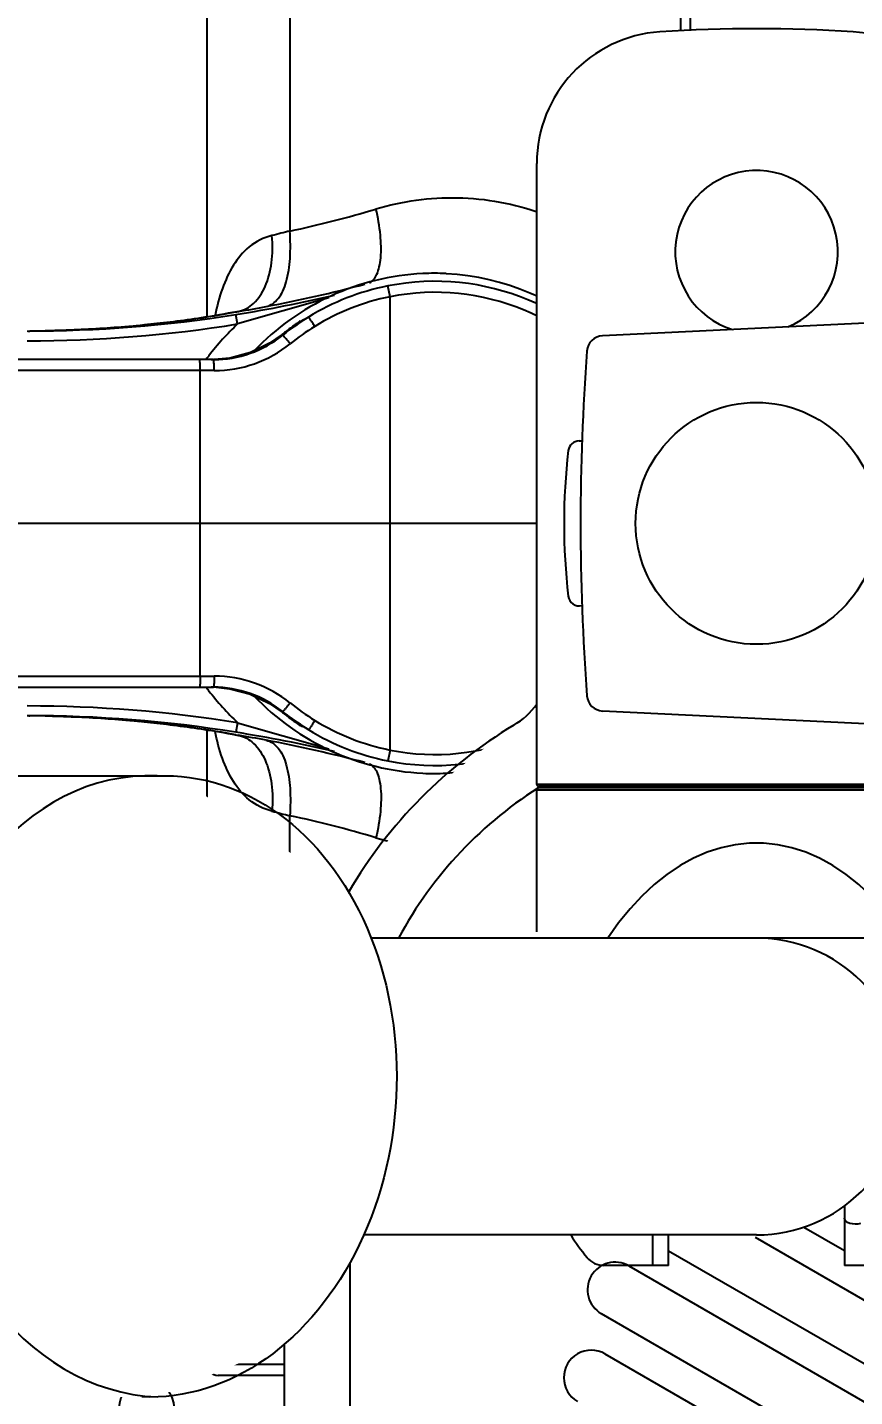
# Model space of a CAD drawing. Header units: millimetres. Extents: x 0 to 1390178, y 0 to 110113.
# Drawn here: x 720156.2 to 720231.5, y 41651.3 to 41775.8 of the extents above; entities that cross this region are included whole.
import ezdxf
from ezdxf.enums import TextEntityAlignment as Align
from ezdxf.xclip import XClip

# ---------------------------------------------------------------- set-up
doc = ezdxf.new("R2018")
doc.units = ezdxf.units.MM
doc.header["$LTSCALE"] = 100
doc.header["$XCLIPFRAME"] = 0
doc.linetypes.add('X - 단위세대 확장형$0$CENTER', pattern=[65, 60, -2, 1, -2])
doc.linetypes.add('X - 단위세대 확장형$0$X-25$0$HIDDEN2', pattern=[4.7625, 3.175, -1.5875])
for name, color, linetype in [('SYM', 7, 'Continuous'), ('X - SHEET$0$AA-BORD-TEXT', 3, 'Continuous'), ('X - 단위세대 확장형$0$0 TILE LINE & HATCH', 8, 'Continuous'), ('X - 단위세대 확장형$0$CENTER', 2, 'X - 단위세대 확장형$0$CENTER'), ('X - 단위세대 확장형$0$DIM', 7, 'Continuous'), ('X - 단위세대 확장형$0$X-25$0$AA-XXXX-PAT1', 9, 'Continuous'), ('X - 단위세대 확장형$0$수전', 6, 'Continuous'), ('X - 단위세대 확장형$0$위생기구', 6, 'Continuous')]:
    doc.layers.add(name, color=color, linetype=linetype)
doc.styles.get("Standard").update_dxf_attribs({"font": 'Dotum.ttf'})
doc.styles.add('X - SHEET$0$HAUD01', font='Dotum.ttf')

# ---------------------------------------------------------------- blocks, each defined once
blk = doc.blocks.new('X - SHEET$0$HAUDsheetV')
at = {"layer": 'X - SHEET$0$AA-BORD-TEXT', "color": 3, "style": 'X - SHEET$0$HAUD01'}
for tag, p in [('PJCode', (786, 567.9351)), ('작성자', (786.1117, 194.8244)), ('검토자', (786.1117, 181.8244)), ('최종검토자', (786.1117, 168.8244)), ('승인자', (786.1117, 155.8244)), ('일자', (786.8317, 144.0176)), ('개정번호', (812, 65.92))]:
    blk.add_attdef(tag, text='', height=3, dxfattribs=at).set_placement(p, align=Align.MIDDLE_CENTER)
at = {"layer": 'X - SHEET$0$AA-BORD-TEXT', "color": 3, "lineweight": 30, "flags": 104}
blk.add_attdef('PJTitle', text='', height=4, dxfattribs=at).set_placement((787.2483, 536.6215), align=Align.MIDDLE_CENTER)
blk = doc.blocks.new('X - SHEET')
ref = blk.add_blockref('X - SHEET$0$HAUDsheetV', (-100, 0), dxfattribs=dict(xscale=100, yscale=100, zscale=100))
lines = blk.add_mtext('중랑구 상봉동 116-49번지 일원 2030 청년주택 \\P신축공사', dxfattribs={"layer": 'X - SHEET$0$AA-BORD-TEXT', "color": 3, "insert": (78624.83, 53662.15), "char_height": 5056.5166, "attachment_point": 1})
ref.add_attrib('PJTitle', '', (78624.83, 53662.15), dxfattribs={"flags": 104}).embed_mtext(lines)
blk = doc.blocks.new('X - 단위세대 확장형$0$X-25$0$육가')
at = {"layer": 'X - 단위세대 확장형$0$X-25$0$AA-XXXX-PAT1'}
for points in [[(858.31, 222.5), (1008.31, 222.5), (1008.31, 372.5), (858.31, 372.5)], [(862.31, 226.5), (1004.31, 226.5), (1004.31, 368.5), (862.31, 368.5)]]:
    blk.add_lwpolyline(points, close=True, dxfattribs=at)
for points in [[(868.81, 355), (870.31, 355, -0.414214), (870.81, 354.5), (870.81, 353, 1), (875.81, 353), (875.81, 354.5, -0.414214), (876.31, 355), (877.81, 355, 1), (877.81, 360), (876.31, 360, -0.414214), (875.81, 360.5), (875.81, 362, 1), (870.81, 362), (870.81, 360.5, -0.414214), (870.31, 360), (868.81, 360, 1)], [(888.81, 355), (890.31, 355, -0.414214), (890.81, 354.5), (890.81, 353, 1), (895.81, 353), (895.81, 354.5, -0.414214), (896.31, 355), (897.81, 355, 1), (897.81, 360), (896.31, 360, -0.414214), (895.81, 360.5), (895.81, 362, 1), (890.81, 362), (890.81, 360.5, -0.414214), (890.31, 360), (888.81, 360, 1)], [(908.81, 355), (910.31, 355, -0.414214), (910.81, 354.5), (910.81, 353, 1), (915.81, 353), (915.81, 354.5, -0.414214), (916.31, 355), (917.81, 355, 1), (917.81, 360), (916.31, 360, -0.414214), (915.81, 360.5), (915.81, 362, 1), (910.81, 362), (910.81, 360.5, -0.414214), (910.31, 360), (908.81, 360, 1)], [(868.81, 335), (870.31, 335, -0.414214), (870.81, 334.5), (870.81, 333, 1), (875.81, 333), (875.81, 334.5, -0.414214), (876.31, 335), (877.81, 335, 1), (877.81, 340), (876.31, 340, -0.414214), (875.81, 340.5), (875.81, 342, 1), (870.81, 342), (870.81, 340.5, -0.414214), (870.31, 340), (868.81, 340, 1)], [(888.81, 335), (890.31, 335, -0.414214), (890.81, 334.5), (890.81, 333, 1), (895.81, 333), (895.81, 334.5, -0.414214), (896.31, 335), (897.81, 335, 1), (897.81, 340), (896.31, 340, -0.414214), (895.81, 340.5), (895.81, 342, 1), (890.81, 342), (890.81, 340.5, -0.414214), (890.31, 340), (888.81, 340, 1)], [(908.81, 335), (910.31, 335, -0.414214), (910.81, 334.5), (910.81, 333, 1), (915.81, 333), (915.81, 334.5, -0.414214), (916.31, 335), (917.81, 335, 1), (917.81, 340), (916.31, 340, -0.414214), (915.81, 340.5), (915.81, 342, 1), (910.81, 342), (910.81, 340.5, -0.414214), (910.31, 340), (908.81, 340, 1)], [(868.81, 315), (870.31, 315, -0.414214), (870.81, 314.5), (870.81, 313, 1), (875.81, 313), (875.81, 314.5, -0.414214), (876.31, 315), (877.81, 315, 1), (877.81, 320), (876.31, 320, -0.414214), (875.81, 320.5), (875.81, 322, 1), (870.81, 322), (870.81, 320.5, -0.414214), (870.31, 320), (868.81, 320, 1)], [(888.81, 315), (890.31, 315, -0.414214), (890.81, 314.5), (890.81, 313, 1), (895.81, 313), (895.81, 314.5, -0.414214), (896.31, 315), (897.81, 315, 1), (897.81, 320), (896.31, 320, -0.414214), (895.81, 320.5), (895.81, 322, 1), (890.81, 322), (890.81, 320.5, -0.414214), (890.31, 320), (888.81, 320, 1)], [(908.81, 315), (910.31, 315, -0.414214), (910.81, 314.5), (910.81, 313, 1), (915.81, 313), (915.81, 314.5, -0.414214), (916.31, 315), (917.81, 315, 1), (917.81, 320), (916.31, 320, -0.414214), (915.81, 320.5), (915.81, 322, 1), (910.81, 322), (910.81, 320.5, -0.414214), (910.31, 320), (908.81, 320, 1)]]:
    blk.add_lwpolyline(points, format="xyb", close=True, dxfattribs=at)
at = {"layer": 'X - 단위세대 확장형$0$X-25$0$AA-XXXX-PAT1', "color": 9, "linetype": 'X - 단위세대 확장형$0$X-25$0$HIDDEN2', "ltscale": 10}
blk.add_circle((933.31, 297.5), 80, dxfattribs=at)
blk = doc.blocks.new('X - 단위세대 확장형$0$A$C82f215e7')
blk.add_wipeout([(65, 155.79), (25, 155.79), (25, 153.79), (26.31, 126.29), (12.26, 126.29), (4.06, 123.05), (0.29, 115.07), (0, 106.29), (0.29, 97.5), (4.06, 89.53), (12.26, 86.29), (61.45, 86.29), (62.5, 85.35), (63.35, 84.21), (69.99, 75.74), (78.52, 69.18), (67.99, 53.47), (67.99, 50.03), (67.97, 16.2), (96.22, 0), (124.47, 16.2), (124.47, 51.75), (119.71, 63.29), (149.97, 63.29), (186.25, 106.29), (143.25, 149.29), (100.25, 149.29), (79.44, 143.91), (63.82, 129.14)]).dxf.layer = 'X - 단위세대 확장형$0$0 TILE LINE & HATCH'
at = {"layer": 'X - 단위세대 확장형$0$수전', "color": 6}
for p, q in [((25, 153.79), (27.94, 92.28)), ((62.06, 92.28), (65, 153.79)), ((68.74, 126.29), (68.74, 86.29)), ((68.94, 126.09), (68.94, 86.49)), ((69.04, 126.09), (69.04, 86.49)), ((69.24, 86.29), (69.24, 126.29)), ((82.73, 119.81), (82.73, 92.77)), ((112.5, 120.17), (112.5, 114.29)), ((107.1, 114.29), (108.21, 114.29)), ((108.21, 114.29), (112.5, 114.29)), ((82.72, 106.29), (82.72, 71.23)), ((109.72, 106.29), (109.72, 70.56)), ((112.5, 98.29), (109.72, 98.29)), ((112.5, 98.29), (112.5, 92.4)), ((109.72, 96.81), (112.5, 96.81)), ((37.5, 90.15), (37.5, 90.4)), ((68.74, 86.29), (12.26, 86.29)), ((82.14, 86.29), (69.24, 86.29)), ((112.28, 69.29), (143.25, 69.29)), ((119.71, 63.29), (143.25, 63.29)), ((67.97, 16.2), (67.97, 51.75))]:
    blk.add_line(p, q, dxfattribs=at)
at = {"layer": 'X - 단위세대 확장형$0$수전', "color": 8}
for p, q in [((109.94, 106.18), (119.54, 122.81)), ((120.54, 92.5), (138.04, 122.81)), ((111.16, 98.29), (123.87, 120.31)), ((112.54, 94.66), (127.54, 120.64)), ((116.87, 92.16), (131.87, 118.14)), ((109.02, 110.6), (111.15, 114.29))]:
    blk.add_line(p, q, dxfattribs=at)
at = {"layer": 'X - 단위세대 확장형$0$수전', "color": 6, "flags": 128}
for points in [[(82.73, 119.81), (81.35, 118.83), (80.07, 117.8), (78.9, 116.72), (77.85, 115.6), (76.93, 114.44), (76.12, 113.24), (75.45, 112.02), (74.91, 110.77), (74.5, 109.5), (74.23, 108.22), (74.09, 106.93), (74.09, 105.64), (74.23, 104.35), (74.5, 103.07), (74.91, 101.81), (75.45, 100.56), (76.12, 99.33), (76.93, 98.14), (77.85, 96.98), (78.9, 95.85), (80.07, 94.78), (81.35, 93.74), (82.73, 92.77)], [(108.69, 115.76), (108.74, 115.52), (108.75, 115.26), (108.73, 115.01), (108.68, 114.77), (108.59, 114.57), (108.48, 114.42), (108.35, 114.32), (108.21, 114.29)]]:
    blk.add_lwpolyline(points, dxfattribs=at)
at = {"layer": 'X - 단위세대 확장형$0$수전', "color": 6}
blk.add_circle((45, 106.29), 11, dxfattribs=at)
for centre, radius, start, end in [((12.26, 114.29), 12, 90, 176.2428), ((96.22, 106.29), 13.5, 0, 180), ((134.08, 106.29), 134.08, 176.2428, 183.7572), ((20.3, 106.29), 7.4, 22.5924, 342.8725), ((12.26, 98.29), 12, 183.7572, 270), ((29.43, 92.35), 1.5, 182.7557, 265.7187), ((60.57, 92.35), 1.5, 274.2813, 357.2429), ((110.5, 92.4), 2, 309.5363, 0), ((45, 300.27), 210, 265.7187, 274.2813), ((38.5, 90.15), 1, 180, 263.2742), ((51.5, 90.15), 1, 276.7258, 14.5299), ((99.04, 106.29), 20, 302.2779, 309.5363), ((45, 145.27), 56.5, 263.2742, 276.7258), ((57.34, 80.62), 7, 30.8907, 54.1061), ((68.74, 86.49), 0.2, 270, 0), ((100.27, 106.29), 37, 211.6167, 241.6856), ((69.24, 86.49), 0.2, 180, 270), ((100.25, 106.29), 43, 210.8907, 239.6507)]:
    blk.add_arc(centre, radius, start, end, dxfattribs=at)
at = {"layer": 'X - 단위세대 확장형$0$수전', "color": 8}
for centre, start, end in [((114.71, 93.41), 150, 330), ((122.71, 91.25), 149.9998, 330.0001)]:
    blk.add_arc(centre, 2.5, start, end, dxfattribs=at)
at = {"layer": 'X - 단위세대 확장형$0$수전', "color": 6, "extrusion": (0, 0, -1)}
blk.add_ellipse((96.22, 51.75), major_axis=(28.23, -1.72), ratio=0.769717, start_param=3.062596, end_param=6.26845, dxfattribs=at)
at = {"layer": 'X - 단위세대 확장형$0$수전', "color": 6}
blk.add_ellipse((96.22, 51.75), major_axis=(28.23, 1.72), ratio=0.769717, start_param=3.062596, end_param=6.204188, dxfattribs=at)
blk = doc.blocks.new('X - 단위세대 확장형$0$KBY-030C(TOP)')
blk.add_wipeout([(1008.73, -1662.94), (1013.73, -1662.94), (1020.73, -1682.44), (1020.73, -1682.69), (1021.33, -1682.69), (1022.73, -1681.29), (1022.73, -1681.06), (1048.23, -1681.06), (1048.58, -1681.21), (1048.73, -1681.56), (1048.73, -1705.5), (1049.04, -1705.51), (1049.77, -1706.9), (1050, -1706.9), (1050.73, -1705.5), (1050.86, -1705.51), (1051.23, -1705.77), (1052.4, -1703.75), (1062.56, -1703.75), (1063.73, -1705.77), (1063.73, -1709.25), (1064.08, -1709.4), (1064.23, -1709.75), (1064.23, -1702), (1064.52, -1701.29), (1065.23, -1701), (1107.23, -1701), (1107.94, -1701.29), (1108.23, -1702), (1108.23, -1759.72), (1113.56, -1760.41), (1122.3, -1760.97), (1124.59, -1761), (1194.56, -1761), (1198.53, -1762.23), (1201.11, -1765.48), (1203.54, -1778.5), (1201.12, -1791.51), (1198.53, -1794.77), (1194.56, -1796), (1124.59, -1796), (1114.4, -1796.51), (1108.22, -1797.29), (1108.23, -1855), (1107.94, -1855.71), (1107.23, -1856), (1065.23, -1856), (1064.52, -1855.71), (1064.23, -1855), (1064.23, -1847.25), (1064.08, -1847.61), (1063.73, -1847.75), (1063.73, -1851.23), (1062.56, -1853.25), (1052.4, -1853.25), (1051.23, -1851.23), (1051.23, -1850.2), (1051.18, -1850.1), (1050.95, -1850.1), (1050.21, -1851.5), (1048.73, -1851.5), (1048.73, -1871.49), (1048.23, -1871.99), (1022.73, -1871.99), (1022.73, -1871.76), (1021.33, -1870.36), (1020.73, -1870.36), (1020.73, -1870.61), (1013.73, -1890.11), (1008.73, -1890.11), (1008.73, -1830.11), (1013.73, -1830.11), (1020.73, -1849.61), (1020.73, -1850.27), (1020.96, -1849.86), (1021.33, -1849.86), (1022.73, -1848.46), (1022.73, -1848.23), (1024.7, -1847.83), (1027.61, -1846.66), (1030.29, -1844.94), (1032.36, -1842.78), (1032.77, -1841.95), (1035.12, -1834.47), (1037.86, -1825.9), (1037.86, -1825.63), (1038.21, -1825.65), (1048.73, -1825.65), (1048.73, -1825.5), (1049.31, -1825.5), (1050.05, -1826.92), (1050.3, -1826.92), (1051.01, -1825.5), (1051.25, -1825.74), (1052.4, -1823.75), (1062.56, -1823.75), (1063.73, -1825.77), (1063.73, -1829.25), (1064.08, -1829.4), (1064.23, -1829.75), (1064.23, -1727.25), (1064.08, -1727.61), (1063.73, -1727.75), (1063.73, -1731.23), (1062.56, -1733.25), (1052.4, -1733.25), (1051.23, -1731.23), (1051.23, -1730.73), (1050.9, -1730.09), (1050.67, -1730.1), (1049.95, -1731.49), (1048.73, -1731.5), (1048.73, -1731.39), (1038.15, -1731.35), (1038.06, -1731.4), (1037.81, -1730.89), (1032.87, -1712.27), (1030.88, -1709), (1027.81, -1706.57), (1022.73, -1704.82), (1022.73, -1704.59), (1021.33, -1703.19), (1020.73, -1703.19), (1020.73, -1703.44), (1013.73, -1722.94), (1008.73, -1722.94)]).dxf.layer = 'X - 단위세대 확장형$0$0 TILE LINE & HATCH'
at = {"layer": 'X - 단위세대 확장형$0$CENTER', "color": 1, "linetype": 'X - 단위세대 확장형$0$CENTER'}
for p, q in [((1030.06, -1718.5), (1119.3, -1718.5)), ((1057.61, -1778.5), (1209.24, -1778.5))]:
    blk.add_line(p, q, dxfattribs=at)
at = {"layer": 'X - 단위세대 확장형$0$위생기구', "linetype": 'Continuous'}
for p, q in [((1065.23, -1701), (1107.23, -1701)), ((1064.23, -1702), (1064.23, -1855)), ((1064.23, -1702), (1108.23, -1702)), ((1065.11, -1702), (1065.11, -1760.13)), ((1100.7, -1702), (1100.7, -1751.91)), ((1108.23, -1702), (1108.23, -1759.72)), ((1051.23, -1705.77), (1052.4, -1703.75)), ((1052.4, -1703.84), (1052.4, -1703.75)), ((1052.4, -1703.75), (1062.56, -1703.75)), ((1052.4, -1703.84), (1062.56, -1703.84)), ((1062.56, -1703.75), (1062.56, -1703.84)), ((1063.73, -1705.77), (1062.56, -1703.75)), ((1049.77, -1706.9), (1049.04, -1705.51)), ((1050.72, -1705.51), (1050, -1706.9)), ((1050.72, -1705.51), (1050.73, -1705.5)), ((1050.73, -1705.5), (1050.85, -1705.5)), ((1050.73, -1705.5), (1050.74, -1705.51)), ((1050.74, -1705.51), (1050.78, -1705.69)), ((1050.86, -1705.51), (1050.85, -1705.5)), ((1051.58, -1706.9), (1050.86, -1705.51)), ((1063.73, -1705.77), (1063.73, -1731.23)), ((1050, -1706.9), (1049.76, -1706.9)), ((1049.77, -1706.91), (1049.77, -1706.9)), ((1049.77, -1706.91), (1049.78, -1706.92)), ((1052.4, -1712.56), (1052.4, -1709.78)), ((1062.56, -1709.78), (1052.4, -1709.78)), ((1062.56, -1709.78), (1062.56, -1712.56)), ((1052.4, -1712.56), (1062.56, -1712.56)), ((1051.19, -1718.5), (1051.23, -1720.48)), ((1051.23, -1731.23), (1051.23, -1718.5)), ((1052.4, -1727.22), (1052.4, -1724.44)), ((1062.56, -1724.44), (1052.4, -1724.44)), ((1062.56, -1724.44), (1062.56, -1727.22)), ((1052.4, -1727.22), (1062.56, -1727.22)), ((1050.87, -1730.01), (1050.9, -1730.09)), ((1049.95, -1731.49), (1050.67, -1730.1)), ((1050.67, -1730.1), (1050.91, -1730.1)), ((1050.9, -1730.09), (1051.23, -1730.73)), ((1051.23, -1731.23), (1052.4, -1733.25)), ((1063.73, -1731.23), (1062.56, -1733.25)), ((1048.73, -1731.5), (1049.94, -1731.5)), ((1049.94, -1731.5), (1049.95, -1731.49)), ((1052.4, -1733.25), (1052.4, -1733.16)), ((1062.56, -1733.16), (1052.4, -1733.16)), ((1052.4, -1733.25), (1062.56, -1733.25)), ((1062.56, -1733.16), (1062.56, -1733.25)), ((1091.58, -1757.88), (1091.77, -1756.9)), ((1091.58, -1757.88), (1091.58, -1799.12)), ((1105.45, -1760.36), (1097.15, -1757.98)), ((1105.38, -1759.22), (1105.52, -1759.25)), ((1105.51, -1759.25), (1105.38, -1759.22)), ((1105.45, -1760.36), (1105.61, -1759.5)), ((1105.63, -1759.27), (1105.51, -1759.25)), ((1105.94, -1759.33), (1105.52, -1759.25)), ((1105.52, -1759.25), (1105.52, -1759.25)), ((1106.33, -1759.4), (1105.94, -1759.33)), ((1106.73, -1759.47), (1106.33, -1759.4)), ((1107.11, -1759.54), (1106.73, -1759.47)), ((1107.46, -1759.59), (1107.11, -1759.54)), ((1107.8, -1759.65), (1107.46, -1759.59)), ((1108.13, -1759.7), (1107.8, -1759.65)), ((1108.46, -1759.75), (1108.13, -1759.7)), ((1108.33, -1759.73), (1108.22, -1759.72)), ((1108.78, -1759.8), (1108.46, -1759.75)), ((1109.1, -1759.85), (1108.78, -1759.8)), ((1109.42, -1759.9), (1109.1, -1759.85)), ((1109.73, -1759.94), (1109.42, -1759.9)), ((1065.11, -1760.13), (1064.23, -1760.13)), ((1099.8, -1760.13), (1099.76, -1760.1)), ((1100.02, -1760.29), (1099.8, -1760.13)), ((1110.05, -1759.99), (1109.73, -1759.94)), ((1110.36, -1760.03), (1110.05, -1759.99)), ((1110.68, -1760.07), (1110.36, -1760.03)), ((1110.99, -1760.11), (1110.68, -1760.07)), ((1111.3, -1760.15), (1110.99, -1760.11)), ((1111.6, -1760.19), (1111.3, -1760.15)), ((1111.41, -1760.17), (1111.33, -1760.16)), ((1111.91, -1760.23), (1111.6, -1760.19)), ((1112.21, -1760.26), (1111.91, -1760.23)), ((1112.51, -1760.3), (1112.21, -1760.26)), ((1112.8, -1760.33), (1112.51, -1760.3)), ((1113.09, -1760.36), (1112.8, -1760.33)), ((1113.38, -1760.39), (1113.09, -1760.36)), ((1113.66, -1760.42), (1113.38, -1760.39)), ((1113.94, -1760.45), (1113.66, -1760.42)), ((1114.21, -1760.48), (1113.94, -1760.45)), ((1114.57, -1760.51), (1114.21, -1760.48)), ((1114.4, -1760.5), (1114.35, -1760.49)), ((1114.88, -1760.54), (1114.57, -1760.51)), ((1115.26, -1760.58), (1114.88, -1760.54)), ((1115.62, -1760.61), (1115.26, -1760.58)), ((1115.96, -1760.64), (1115.62, -1760.61)), ((1116.29, -1760.66), (1115.96, -1760.64)), ((1116.62, -1760.69), (1116.29, -1760.66)), ((1116.93, -1760.71), (1116.62, -1760.69)), ((1117.24, -1760.73), (1116.93, -1760.71)), ((1117.23, -1760.73), (1117.21, -1760.73)), ((1117.54, -1760.75), (1117.24, -1760.73)), ((1117.91, -1760.78), (1117.54, -1760.75)), ((1118.27, -1760.8), (1117.91, -1760.78)), ((1118.63, -1760.82), (1118.27, -1760.8)), ((1118.97, -1760.84), (1118.63, -1760.82)), ((1119.31, -1760.86), (1118.97, -1760.84)), ((1119.64, -1760.87), (1119.31, -1760.86)), ((1119.96, -1760.89), (1119.64, -1760.87)), ((1120.28, -1760.9), (1119.96, -1760.89)), ((1120.59, -1760.91), (1120.28, -1760.9)), ((1120.94, -1760.93), (1120.59, -1760.91)), ((1121.29, -1760.94), (1120.94, -1760.93)), ((1121.62, -1760.95), (1121.29, -1760.94)), ((1121.98, -1760.96), (1121.62, -1760.95)), ((1122.3, -1760.97), (1121.98, -1760.96)), ((1122.63, -1760.98), (1122.3, -1760.97)), ((1122.97, -1760.98), (1122.63, -1760.98)), ((1122.97, -1760.98), (1122.72, -1760.98)), ((1124.46, -1761), (1124.37, -1761)), ((1101.47, -1761.38), (1101.35, -1761.38)), ((1101.47, -1761.38), (1101.4, -1761.33)), ((1102.55, -1762.13), (1101.4, -1761.33)), ((1166.07, -1763.6), (1107.66, -1763.6)), ((1165.76, -1764.6), (1107.58, -1764.6)), ((1108.85, -1764.6), (1108.85, -1792.4)), ((1065.24, -1775), (1065.41, -1775)), ((1064.31, -1778.5), (1064.23, -1778.5)), ((1064.85, -1778.5), (1064.31, -1778.5)), ((1065.41, -1782), (1065.24, -1782)), ((1107.58, -1792.4), (1165.76, -1792.4)), ((1107.66, -1793.4), (1166.07, -1793.4)), ((1108.06, -1793.74), (1108.09, -1793.71)), ((1101.47, -1795.62), (1101.35, -1795.62)), ((1101.39, -1795.68), (1101.41, -1795.67)), ((1101.41, -1795.67), (1101.47, -1795.62)), ((1121.72, -1796.05), (1122.07, -1796.04)), ((1122.07, -1796.04), (1122.43, -1796.03)), ((1122.43, -1796.03), (1122.75, -1796.02)), ((1122.75, -1796.02), (1122.97, -1796.02)), ((1124.51, -1796), (1124.37, -1796)), ((1065.11, -1796.88), (1064.23, -1796.88)), ((1065.11, -1796.88), (1065.11, -1855)), ((1097.15, -1799.02), (1105.45, -1796.64)), ((1099.76, -1796.89), (1099.64, -1796.93)), ((1099.76, -1796.89), (1099.81, -1796.86)), ((1099.81, -1796.86), (1099.91, -1796.79)), ((1105.45, -1796.64), (1105.61, -1797.51)), ((1108.11, -1797.3), (1108.43, -1797.25)), ((1108.33, -1797.27), (1108.22, -1797.29)), ((1108.23, -1797.28), (1108.23, -1855)), ((1108.43, -1797.25), (1108.76, -1797.2)), ((1108.76, -1797.2), (1109.08, -1797.15)), ((1109.08, -1797.15), (1109.4, -1797.11)), ((1109.4, -1797.11), (1109.71, -1797.06)), ((1109.71, -1797.06), (1110.03, -1797.02)), ((1110.03, -1797.02), (1110.34, -1796.97)), ((1110.34, -1796.97), (1110.66, -1796.93)), ((1110.66, -1796.93), (1110.97, -1796.89)), ((1110.97, -1796.89), (1111.28, -1796.85)), ((1111.28, -1796.85), (1111.59, -1796.81)), ((1111.41, -1796.84), (1111.33, -1796.85)), ((1111.59, -1796.81), (1111.89, -1796.78)), ((1111.89, -1796.78), (1112.19, -1796.74)), ((1112.19, -1796.74), (1112.49, -1796.71)), ((1112.49, -1796.71), (1112.79, -1796.67)), ((1112.79, -1796.67), (1113.08, -1796.64)), ((1113.08, -1796.64), (1113.36, -1796.61)), ((1113.36, -1796.61), (1113.65, -1796.58)), ((1113.65, -1796.58), (1113.92, -1796.55)), ((1113.92, -1796.55), (1114.32, -1796.51)), ((1114.32, -1796.51), (1114.67, -1796.48)), ((1114.4, -1796.51), (1114.35, -1796.51)), ((1114.67, -1796.48), (1114.97, -1796.45)), ((1114.97, -1796.45), (1115.34, -1796.42)), ((1115.34, -1796.42), (1115.7, -1796.39)), ((1115.7, -1796.39), (1116.04, -1796.36)), ((1116.04, -1796.36), (1116.37, -1796.33)), ((1116.37, -1796.33), (1116.69, -1796.31)), ((1116.69, -1796.31), (1117.01, -1796.29)), ((1117.01, -1796.29), (1117.31, -1796.27)), ((1117.23, -1796.27), (1117.21, -1796.27)), ((1117.31, -1796.27), (1117.61, -1796.24)), ((1117.61, -1796.24), (1117.98, -1796.22)), ((1117.98, -1796.22), (1118.34, -1796.2)), ((1118.34, -1796.2), (1118.69, -1796.18)), ((1118.69, -1796.18), (1119.03, -1796.16)), ((1119.03, -1796.16), (1119.37, -1796.14)), ((1119.37, -1796.14), (1119.7, -1796.13)), ((1119.7, -1796.13), (1120.02, -1796.11)), ((1120.02, -1796.11), (1120.34, -1796.1)), ((1120.34, -1796.1), (1120.7, -1796.08)), ((1120.7, -1796.08), (1121.06, -1796.07)), ((1121.06, -1796.07), (1121.4, -1796.06)), ((1121.4, -1796.06), (1121.72, -1796.05)), ((1105.38, -1797.78), (1105.52, -1797.75)), ((1105.51, -1797.75), (1105.38, -1797.78)), ((1105.63, -1797.73), (1105.51, -1797.75)), ((1105.52, -1797.75), (1105.91, -1797.68)), ((1105.91, -1797.68), (1106.31, -1797.61)), ((1106.31, -1797.61), (1106.7, -1797.54)), ((1106.7, -1797.54), (1107.09, -1797.47)), ((1107.09, -1797.47), (1107.44, -1797.41)), ((1107.44, -1797.41), (1107.77, -1797.36)), ((1107.77, -1797.36), (1108.11, -1797.3)), ((1091.58, -1799.12), (1091.77, -1800.1)), ((1100.7, -1855), (1100.7, -1805.1))]:
    blk.add_line(p, q, dxfattribs=at)
for points in [[(1107.41, -1763.59), (1106.18, -1763.46), (1104.3, -1762.97), (1102.55, -1762.13)], [(1101.41, -1795.67), (1102.54, -1794.88), (1104.28, -1794.04), (1106.16, -1793.54), (1107.59, -1793.41)]]:
    blk.add_lwpolyline(points, dxfattribs=at)
for centre, radius, start, end in [((1065.23, -1702), 1, 90, 180), ((1107.23, -1702), 1, 0, 90), ((1063.73, -1709.75), 0.5, 0, 90), ((1063.73, -1727.25), 0.5, 270, 0), ((1120.38, -1658.61), 95.35, 253.2237, 258.0892), ((1068.88, -1878.27), 130.31, 75.128, 75.8689), ((1087.59, -1776.28), 20.53, 87.2034, 93.104), ((1087.48, -1778.5), 22.75, 43.5703, 87.2072), ((1087.48, -1778.5), 22.02, 78.7546, 281.2454), ((1087.49, -1778.46), 21.98, 58.4733, 78.7527), ((1125.63, -1637.54), 123.36, 255.0811, 259.3533), ((1087.48, -1778.5), 21.02, 78.7546, 281.2454), ((1087.49, -1778.31), 20.83, 58.339, 78.687), ((1126.67, -1627.69), 133.48, 256.9934, 260.9196), ((1087.49, -1778.64), 22.13, 51.2327, 58.7082), ((1124.66, -1642.77), 118.04, 259.3471, 260.5961), ((1124.6, -1640.5), 120.51, 260.9328, 269.996), ((1122.48, -1669.26), 91.57, 259.3918, 261.0378), ((1123.92, -1659.96), 100.99, 261.1165, 262.8359), ((1087.46, -1778.53), 22.61, 129.2686, 170.8849), ((1087.47, -1778.53), 21.03, 51.0924, 58.593), ((1088.28, -1777.64), 20.93, 51.4817, 51.986), ((1087.9, -1778.84), 25.48, 37.6062, 46.4775), ((1124.6, -1641.16), 120.73, 260.8737, 269.9955), ((1124.49, -1655.32), 105.66, 262.889, 264.4967), ((1124.82, -1651.84), 109.16, 264.5212, 266.0015), ((1124.94, -1650.06), 110.94, 266.0152, 267.3975), ((1124.98, -1649.13), 111.87, 267.3965, 268.84), ((1125.07, -1640.32), 120.68, 269.0032, 269.6677), ((1107.58, -1753.6), 11, 231.1036, 269.9801), ((1088.25, -1777.68), 20.98, 51.1867, 51.4811), ((1107.66, -1753.51), 10.09, 231.267, 269.9985), ((1107.85, -1753.31), 10.29, 231.6509, 267.5477), ((1107.86, -1753.27), 10.34, 267.5024, 268.8888), ((1107.86, -1753.29), 10.31, 268.8888, 269.9995), ((1088.02, -1778.74), 25.32, 37.3284, 37.5927), ((1088.03, -1778.73), 25.31, 36.799, 37.3284), ((1087.42, -1778.51), 22.57, 171.9729, 179.9892), ((1087.33, -1778.49), 22.47, 170.9164, 171.9675), ((1087.42, -1778.5), 22.57, 180.0108, 188.0271), ((1087.48, -1778.5), 22.3, 178.9769, 181.0239), ((1087.32, -1778.51), 22.47, 188.0325, 188.995), ((1087.46, -1778.48), 22.61, 189.0267, 230.7316), ((1107.58, -1803.4), 11, 90.02, 128.8933), ((1107.66, -1803.49), 10.09, 90.0014, 128.7299), ((1107.85, -1803.69), 10.29, 91.4469, 128.335), ((1107.86, -1803.72), 10.32, 91.1114, 91.4916), ((1107.86, -1803.71), 10.31, 90.0003, 91.1116), ((1088.04, -1778.27), 25.31, 322.6719, 323.2089), ((1087.48, -1778.5), 22.75, 272.7928, 316.4659), ((1087.9, -1778.16), 25.49, 313.5231, 322.2974), ((1088.03, -1778.27), 25.31, 322.4079, 322.6719), ((1087.43, -1778.42), 21.09, 301.4343, 308.8973), ((1087.48, -1778.35), 22.15, 301.3113, 308.7648), ((1088.26, -1779.32), 20.98, 308.011, 308.7656), ((1124.6, -1915.84), 120.73, 90.0046, 99.1262), ((1124.6, -1916.51), 120.51, 90.004, 99.0671), ((1124.99, -1908.12), 112.12, 91.0328, 91.8303), ((1125.07, -1916.69), 120.68, 90.3323, 90.9968), ((1087.5, -1778.71), 20.81, 281.3036, 301.6867), ((1087.49, -1778.54), 21.98, 281.2459, 301.5446), ((1087.64, -1779.47), 21.23, 304.8178, 305.4258), ((1083.13, -1772.62), 29.43, 304.781, 305.1045), ((1122.48, -1887.74), 91.57, 98.962, 100.6082), ((1123.92, -1897.05), 100.99, 97.1644, 98.8832), ((1124.49, -1901.68), 105.66, 95.5035, 97.1113), ((1124.82, -1905.17), 109.16, 93.9985, 95.4788), ((1124.94, -1906.94), 110.94, 92.6024, 93.9848), ((1124.97, -1907.66), 111.66, 91.8302, 92.6041), ((1125.63, -1919.47), 123.36, 100.6467, 104.9189), ((1126.72, -1929.57), 133.74, 99.0842, 103.0032), ((1124.66, -1914.23), 118.04, 99.4039, 100.6529), ((1087.59, -1780.82), 20.43, 266.8815, 272.8111), ((1068.88, -1678.73), 130.31, 284.1311, 284.872), ((1120.38, -1898.39), 95.35, 101.9108, 106.7763)]:
    blk.add_arc(centre, radius, start, end, dxfattribs=at)
for start_param, end_param in [(1.625417, 2.987142), (-2.987142, -1.625417)]:
    blk.add_ellipse((1087.72, -1778.5), major_axis=(22.75, 0), ratio=0.999946, start_param=start_param, end_param=end_param, dxfattribs=at)
for points, knots in [([(1065.23, -1701), (1065.2, -1701), (1065.17, -1701.14), (1065.14, -1701.32), (1065.11, -1701.64), (1065.11, -1701.87), (1065.11, -1702)], [0, 0, 0, 0, 0.087482, 0.303956, 0.623813, 1, 1, 1, 1]), ([(1100.2, -1701), (1100.35, -1701), (1100.57, -1701.26), (1100.67, -1701.63), (1100.7, -1701.87), (1100.7, -1702)], [0, 0, 0, 0, 0.386642, 0.675314, 1, 1, 1, 1]), ([(1052.4, -1709.78), (1052.18, -1709.31), (1051.81, -1708.34), (1051.61, -1706.81), (1051.81, -1705.28), (1052.18, -1704.31), (1052.4, -1703.84)], [0, 0, 0, 0, 0.254927, 0.5, 0.745073, 1, 1, 1, 1]), ([(1062.56, -1703.84), (1062.78, -1704.31), (1063.15, -1705.28), (1063.35, -1706.81), (1063.15, -1708.34), (1062.78, -1709.31), (1062.56, -1709.78)], [0, 0, 0, 0, 0.254927, 0.5, 0.745073, 1, 1, 1, 1]), ([(1049.04, -1705.51), (1049.06, -1705.55), (1049.08, -1705.67), (1049.11, -1705.9), (1049.13, -1706.26), (1049.16, -1706.72), (1049.19, -1707.3), (1049.23, -1708.27), (1049.27, -1709.72), (1049.33, -1711.69), (1049.38, -1713.91), (1049.44, -1716.3), (1049.49, -1718.78), (1049.55, -1721.24), (1049.6, -1723.6), (1049.65, -1725.47), (1049.69, -1726.84), (1049.71, -1727.76), (1049.74, -1728.6), (1049.77, -1729.33), (1049.8, -1729.97), (1049.82, -1730.5), (1049.85, -1730.92), (1049.87, -1731.19), (1049.89, -1731.35), (1049.91, -1731.43), (1049.92, -1731.48), (1049.93, -1731.5), (1049.94, -1731.5)], [0, 0, 0, 0, 0.004528, 0.013628, 0.027257, 0.045303, 0.067597, 0.093937, 0.157726, 0.234293, 0.320778, 0.41395, 0.510325, 0.606303, 0.698294, 0.782862, 0.821361, 0.856846, 0.888989, 0.917485, 0.942071, 0.962518, 0.978636, 0.990283, 0.994399, 0.997368, 0.999205, 1, 1, 1, 1]), ([(1050.74, -1705.51), (1050.74, -1705.51), (1050.74, -1705.51), (1050.74, -1705.51), (1050.74, -1705.51)], [0, 0, 0, 0, 0.466578, 1, 1, 1, 1]), ([(1050.78, -1705.69), (1050.81, -1705.89), (1050.84, -1706.41), (1050.87, -1706.92), (1050.88, -1707.24)], [0, 0, 0, 0, 0.379147, 1, 1, 1, 1]), ([(1051, -1707.24), (1050.99, -1707.01), (1050.97, -1706.6), (1050.94, -1706.13), (1050.91, -1705.84), (1050.9, -1705.69), (1050.88, -1705.59), (1050.87, -1705.53), (1050.86, -1705.51)], [0, 0, 0, 0, 0.40231, 0.70564, 0.818666, 0.905461, 0.965828, 1, 1, 1, 1]), ([(1049.78, -1706.92), (1049.79, -1706.96), (1049.81, -1707.08), (1049.84, -1707.31), (1049.87, -1707.64), (1049.89, -1708.08), (1049.92, -1708.6), (1049.96, -1709.49), (1050.01, -1710.79), (1050.06, -1712.55), (1050.11, -1714.53), (1050.17, -1716.66), (1050.22, -1718.86), (1050.28, -1721.04), (1050.33, -1723.13), (1050.39, -1725.05), (1050.43, -1726.51), (1050.47, -1727.54), (1050.5, -1728.19), (1050.53, -1728.75), (1050.55, -1729.22), (1050.58, -1729.59), (1050.6, -1729.83), (1050.62, -1729.97), (1050.64, -1730.04), (1050.65, -1730.08), (1050.66, -1730.1), (1050.67, -1730.1)], [0, 0, 0, 0, 0.005443, 0.015387, 0.029787, 0.048514, 0.071405, 0.098247, 0.162769, 0.239707, 0.326223, 0.419127, 0.514992, 0.610279, 0.701475, 0.785214, 0.858408, 0.89019, 0.91836, 0.942661, 0.962867, 0.978799, 0.990313, 0.994388, 0.997334, 0.999167, 1, 1, 1, 1]), ([(1050, -1706.9), (1050.01, -1706.9), (1050.02, -1706.92), (1050.03, -1706.96), (1050.05, -1707.03), (1050.07, -1707.16), (1050.09, -1707.39), (1050.12, -1707.75), (1050.14, -1708.2), (1050.17, -1708.74), (1050.2, -1709.36), (1050.23, -1710.35), (1050.28, -1711.76), (1050.33, -1713.62), (1050.39, -1715.65), (1050.44, -1717.78), (1050.49, -1719.93), (1050.55, -1722.04), (1050.6, -1724.02), (1050.65, -1725.8), (1050.7, -1727.33), (1050.76, -1728.54), (1050.8, -1729.34), (1050.84, -1729.79), (1050.86, -1729.95), (1050.87, -1730.01)], [0, 0, 0, 0, 0.000809, 0.002577, 0.005415, 0.009335, 0.020418, 0.035755, 0.055217, 0.078637, 0.105808, 0.136491, 0.207279, 0.2885, 0.377281, 0.470482, 0.564806, 0.656915, 0.74355, 0.821647, 0.888445, 0.941585, 0.979198, 0.991753, 1, 1, 1, 1]), ([(1050.88, -1707.24), (1050.91, -1707.93), (1050.97, -1709.52), (1051.07, -1713.27), (1051.14, -1716.34), (1051.19, -1718.5)], [0, 0, 0, 0, 0.183563, 0.422712, 1, 1, 1, 1]), ([(1051.7, -1731.3), (1051.68, -1731.13), (1051.65, -1730.71), (1051.61, -1729.93), (1051.57, -1728.89), (1051.5, -1727.05), (1051.43, -1724.3), (1051.35, -1720.68), (1051.26, -1716.85), (1051.18, -1713.17), (1051.1, -1709.99), (1051.03, -1708.07), (1051, -1707.24)], [0, 0, 0, 0, 0.020697, 0.053241, 0.096891, 0.15064, 0.283246, 0.438826, 0.603019, 0.760653, 0.897181, 1, 1, 1, 1]), ([(1051.68, -1718.5), (1051.68, -1717.5), (1051.81, -1715.5), (1052.17, -1713.53), (1052.4, -1712.56)], [0, 0, 0, 0, 0.499962, 1, 1, 1, 1]), ([(1062.56, -1712.56), (1062.79, -1713.53), (1063.15, -1715.5), (1063.28, -1717.5), (1063.28, -1718.5)], [0, 0, 0, 0, 0.500038, 1, 1, 1, 1]), ([(1052.4, -1724.44), (1052.17, -1723.47), (1051.81, -1721.5), (1051.68, -1719.5), (1051.68, -1718.5)], [0, 0, 0, 0, 0.500037, 1, 1, 1, 1]), ([(1063.28, -1718.5), (1063.28, -1719.5), (1063.15, -1721.5), (1062.79, -1723.47), (1062.56, -1724.44)], [0, 0, 0, 0, 0.499963, 1, 1, 1, 1]), ([(1051.23, -1720.48), (1051.25, -1721.2), (1051.28, -1722.61), (1051.33, -1724.63), (1051.38, -1726.48), (1051.42, -1728.09), (1051.47, -1729.26), (1051.5, -1730.05), (1051.52, -1730.51), (1051.55, -1730.89), (1051.57, -1731.17), (1051.6, -1731.36), (1051.61, -1731.46), (1051.63, -1731.49)], [0, 0, 0, 0, 0.196835, 0.38259, 0.551783, 0.699424, 0.821175, 0.87119, 0.91346, 0.947674, 0.973591, 0.991044, 1, 1, 1, 1]), ([(1052.4, -1733.16), (1052.18, -1732.69), (1051.81, -1731.72), (1051.61, -1730.19), (1051.81, -1728.66), (1052.18, -1727.7), (1052.4, -1727.22)], [0, 0, 0, 0, 0.254927, 0.5, 0.745073, 1, 1, 1, 1]), ([(1062.56, -1727.22), (1062.78, -1727.7), (1063.15, -1728.66), (1063.35, -1730.19), (1063.15, -1731.72), (1062.78, -1732.69), (1062.56, -1733.16)], [0, 0, 0, 0, 0.254927, 0.5, 0.745073, 1, 1, 1, 1]), ([(1092.86, -1749.9), (1090.47, -1749.18), (1085.35, -1748.46), (1077.6, -1749.91), (1070.49, -1753.86), (1066.7, -1757.88), (1065.11, -1760.13)], [0, 0, 0, 0, 0.237523, 0.483157, 0.737259, 1, 1, 1, 1]), ([(1093.49, -1756.64), (1093.17, -1756.52), (1092.79, -1755.99), (1092.54, -1755.19), (1092.36, -1753.98), (1092.42, -1752.18), (1092.67, -1750.69), (1092.86, -1749.9)], [0, 0, 0, 0, 0.143536, 0.242666, 0.362034, 0.655712, 1, 1, 1, 1]), ([(1102.84, -1758.78), (1102.64, -1758.73), (1102.22, -1758.55), (1101.71, -1758.05), (1101.3, -1757.36), (1100.87, -1756.14), (1100.62, -1754.29), (1100.64, -1752.74), (1100.7, -1751.91)], [0, 0, 0, 0, 0.082846, 0.172462, 0.27499, 0.393093, 0.674765, 1, 1, 1, 1]), ([(1105.38, -1759.22), (1104.87, -1759.13), (1103.82, -1758.51), (1102.8, -1756.88), (1102.26, -1754.74), (1102.24, -1753.15), (1102.33, -1752.33)], [0, 0, 0, 0, 0.191765, 0.4207, 0.694105, 1, 1, 1, 1]), ([(1102.33, -1752.33), (1103.07, -1752.51), (1104.47, -1753.21), (1105.94, -1755), (1106.92, -1757.17), (1107.33, -1758.75), (1107.5, -1759.58)], [0, 0, 0, 0, 0.244901, 0.479942, 0.728236, 1, 1, 1, 1]), ([(1098.42, -1760.58), (1098.49, -1760.47), (1098.59, -1760.31), (1098.72, -1760.11), (1098.8, -1759.98), (1098.87, -1759.88), (1098.92, -1759.8), (1098.96, -1759.76), (1098.97, -1759.73), (1098.98, -1759.72)], [0, 0, 0, 0, 0.375867, 0.546877, 0.697548, 0.822261, 0.916443, 0.976272, 1, 1, 1, 1]), ([(1098.98, -1759.73), (1099.11, -1759.8), (1099.36, -1759.95), (1099.63, -1760.07), (1099.76, -1760.1)], [0, 0, 0, 0, 0.534339, 1, 1, 1, 1]), ([(1065.11, -1760.13), (1065, -1761.68), (1064.61, -1767.8), (1064.31, -1773.92), (1064.31, -1778.5)], [0, 0, 0, 0, 0.25336, 1, 1, 1, 1]), ([(1101.18, -1761.15), (1101.07, -1761.06), (1100.69, -1760.77), (1100.3, -1760.48), (1100.02, -1760.29)], [0, 0, 0, 0, 0.290059, 1, 1, 1, 1]), ([(1100.68, -1762.16), (1100.76, -1762.06), (1100.87, -1761.92), (1101.03, -1761.73), (1101.12, -1761.62), (1101.21, -1761.52), (1101.27, -1761.45), (1101.32, -1761.41), (1101.34, -1761.38), (1101.35, -1761.38)], [0, 0, 0, 0, 0.373178, 0.543508, 0.693959, 0.818906, 0.913762, 0.974697, 1, 1, 1, 1]), ([(1107.58, -1764.6), (1107.58, -1764.47), (1107.58, -1764.24), (1107.6, -1763.96), (1107.61, -1763.78), (1107.63, -1763.69), (1107.64, -1763.64), (1107.65, -1763.6), (1107.66, -1763.6)], [0, 0, 0, 0, 0.379095, 0.700895, 0.82458, 0.917211, 0.975457, 1, 1, 1, 1]), ([(1108.85, -1764.6), (1108.85, -1764.47), (1108.85, -1764.24), (1108.87, -1763.96), (1108.88, -1763.78), (1108.9, -1763.69), (1108.91, -1763.63), (1108.93, -1763.6), (1108.93, -1763.6)], [0, 0, 0, 0, 0.378594, 0.699923, 0.823633, 0.916208, 0.974719, 1, 1, 1, 1]), ([(1065.41, -1775), (1065.41, -1775), (1065.41, -1775.04), (1065.41, -1775.08), (1065.41, -1775.17), (1065.4, -1775.28), (1065.38, -1775.43), (1065.36, -1775.68), (1065.32, -1776.06), (1065.28, -1776.58), (1065.24, -1777.18), (1065.22, -1777.83), (1065.21, -1778.27), (1065.21, -1778.5)], [0, 0, 0, 0, 0.005031, 0.019418, 0.043299, 0.076444, 0.118529, 0.169108, 0.293648, 0.445168, 0.617872, 0.805208, 1, 1, 1, 1]), ([(1064.31, -1778.5), (1064.31, -1780.04), (1064.41, -1786.17), (1064.8, -1792.29), (1065.11, -1796.88)], [0, 0, 0, 0, 0.251142, 1, 1, 1, 1]), ([(1065.21, -1778.5), (1065.21, -1778.73), (1065.22, -1779.18), (1065.24, -1779.82), (1065.28, -1780.42), (1065.32, -1780.94), (1065.36, -1781.33), (1065.38, -1781.58), (1065.4, -1781.73), (1065.41, -1781.84), (1065.41, -1781.93), (1065.41, -1781.97), (1065.41, -1782), (1065.41, -1782)], [0, 0, 0, 0, 0.194795, 0.382135, 0.554837, 0.706354, 0.830893, 0.881472, 0.923557, 0.956701, 0.980582, 0.994969, 1, 1, 1, 1]), ([(1107.58, -1792.4), (1107.58, -1792.53), (1107.58, -1792.76), (1107.6, -1793.04), (1107.61, -1793.22), (1107.63, -1793.32), (1107.64, -1793.37), (1107.65, -1793.4), (1107.66, -1793.4)], [0, 0, 0, 0, 0.379095, 0.700895, 0.82458, 0.917211, 0.975456, 1, 1, 1, 1]), ([(1108.85, -1792.4), (1108.85, -1792.53), (1108.85, -1792.76), (1108.87, -1793.04), (1108.88, -1793.22), (1108.9, -1793.32), (1108.91, -1793.37), (1108.93, -1793.4), (1108.93, -1793.4)], [0, 0, 0, 0, 0.378594, 0.699923, 0.823633, 0.916208, 0.974719, 1, 1, 1, 1]), ([(1100.05, -1796.69), (1100.14, -1796.63), (1100.52, -1796.36), (1100.89, -1796.08), (1101.18, -1795.85)], [0, 0, 0, 0, 0.22307, 1, 1, 1, 1]), ([(1100.68, -1794.84), (1100.76, -1794.94), (1100.87, -1795.09), (1101.03, -1795.27), (1101.13, -1795.39), (1101.21, -1795.48), (1101.27, -1795.55), (1101.32, -1795.59), (1101.34, -1795.62), (1101.35, -1795.62)], [0, 0, 0, 0, 0.373177, 0.543507, 0.693957, 0.818904, 0.913761, 0.974697, 1, 1, 1, 1]), ([(1092.86, -1807.1), (1090.47, -1807.82), (1085.35, -1808.54), (1077.6, -1807.09), (1070.49, -1803.14), (1066.7, -1799.13), (1065.11, -1796.88)], [0, 0, 0, 0, 0.237523, 0.483157, 0.737259, 1, 1, 1, 1]), ([(1098.44, -1796.42), (1098.5, -1796.53), (1098.6, -1796.69), (1098.73, -1796.89), (1098.81, -1797.02), (1098.88, -1797.12), (1098.93, -1797.2), (1098.97, -1797.24), (1098.98, -1797.27), (1098.99, -1797.27)], [0, 0, 0, 0, 0.376636, 0.547914, 0.698722, 0.823411, 0.917388, 0.976825, 1, 1, 1, 1]), ([(1099.64, -1796.93), (1099.62, -1796.94), (1099.39, -1797.04), (1099.18, -1797.17), (1098.99, -1797.27)], [0, 0, 0, 0, 0.113154, 1, 1, 1, 1]), ([(1102.84, -1798.23), (1102.64, -1798.27), (1102.22, -1798.46), (1101.71, -1798.96), (1101.3, -1799.65), (1100.87, -1800.86), (1100.62, -1802.71), (1100.64, -1804.27), (1100.7, -1805.1)], [0, 0, 0, 0, 0.082846, 0.172462, 0.27499, 0.393093, 0.674765, 1, 1, 1, 1]), ([(1105.38, -1797.78), (1104.87, -1797.88), (1103.82, -1798.49), (1102.8, -1800.12), (1102.26, -1802.27), (1102.24, -1803.85), (1102.33, -1804.68)], [0, 0, 0, 0, 0.191765, 0.4207, 0.694105, 1, 1, 1, 1]), ([(1102.33, -1804.68), (1103.07, -1804.5), (1104.47, -1803.79), (1105.94, -1802), (1106.92, -1799.83), (1107.33, -1798.26), (1107.5, -1797.42)], [0, 0, 0, 0, 0.244901, 0.479942, 0.728236, 1, 1, 1, 1]), ([(1093.45, -1800.39), (1093.13, -1800.52), (1092.77, -1801.06), (1092.53, -1801.87), (1092.36, -1803.07), (1092.42, -1804.85), (1092.67, -1806.32), (1092.86, -1807.1)], [0, 0, 0, 0, 0.145283, 0.245199, 0.364942, 0.657893, 1, 1, 1, 1])]:
    blk.add_open_spline(points, degree=3, knots=knots, dxfattribs=at)
at = {"layer": 'X - 단위세대 확장형$0$0 TILE LINE & HATCH', "rotation": 90}
blk.add_blockref('X - 단위세대 확장형$0$A$C82f215e7', (1164.52, -1823.5), dxfattribs=at)
blk = doc.blocks.new('X - 단위세대 확장형$0$KBY-030C평+슬라이드바')
at = {"layer": 'X - 단위세대 확장형$0$DIM'}
blk.add_blockref('X - 단위세대 확장형$0$KBY-030C(TOP)', (8273.86, 15973.24), dxfattribs=at)
blk = doc.blocks.new('X - 단위세대 확장형$0$A$C188F32DF')
at = {"layer": 'X - 단위세대 확장형$0$X-25$0$AA-XXXX-PAT1', "xscale": -1}
blk.add_blockref('X - 단위세대 확장형$0$X-25$0$육가', (1793.31, 12.5), dxfattribs=at)
at = {"extrusion": (0, 0, -1), "xscale": -1, "zscale": -1, "rotation": 180}
blk.add_blockref('X - 단위세대 확장형$0$KBY-030C평+슬라이드바', (-10267.59, 14609.74), dxfattribs=at)
blk = doc.blocks.new('X - 단위세대 확장형$0$A$C11416124')
at = {"xscale": -1}
blk.add_blockref('X - 단위세대 확장형$0$A$C188F32DF', (4654.41, 1923.79), dxfattribs=at)
blk = doc.blocks.new('X - 단위세대 확장형', base_point=(-475.36, -286.73))
at = {"xscale": -1}
blk.add_blockref('X - 단위세대 확장형$0$A$C11416124', (71191.39, 55284.32), dxfattribs=at)

msp = doc.modelspace()

# ---------------------------------------------------------------- block references
at = {"layer": 'SYM'}
ref = msp.add_blockref('X - 단위세대 확장형', (652274.72, -16179.14), dxfattribs=at)
XClip(ref).set_block_clipping_path([(27286.2339647645, 22495.2025850526), (88213.6007378809, 68689.6277392105)])

# ---------------------------------------------------------------- next in the draw order: block references
msp.add_blockref('X - SHEET', (588000, 0))

doc.saveas('drawing.dxf')
